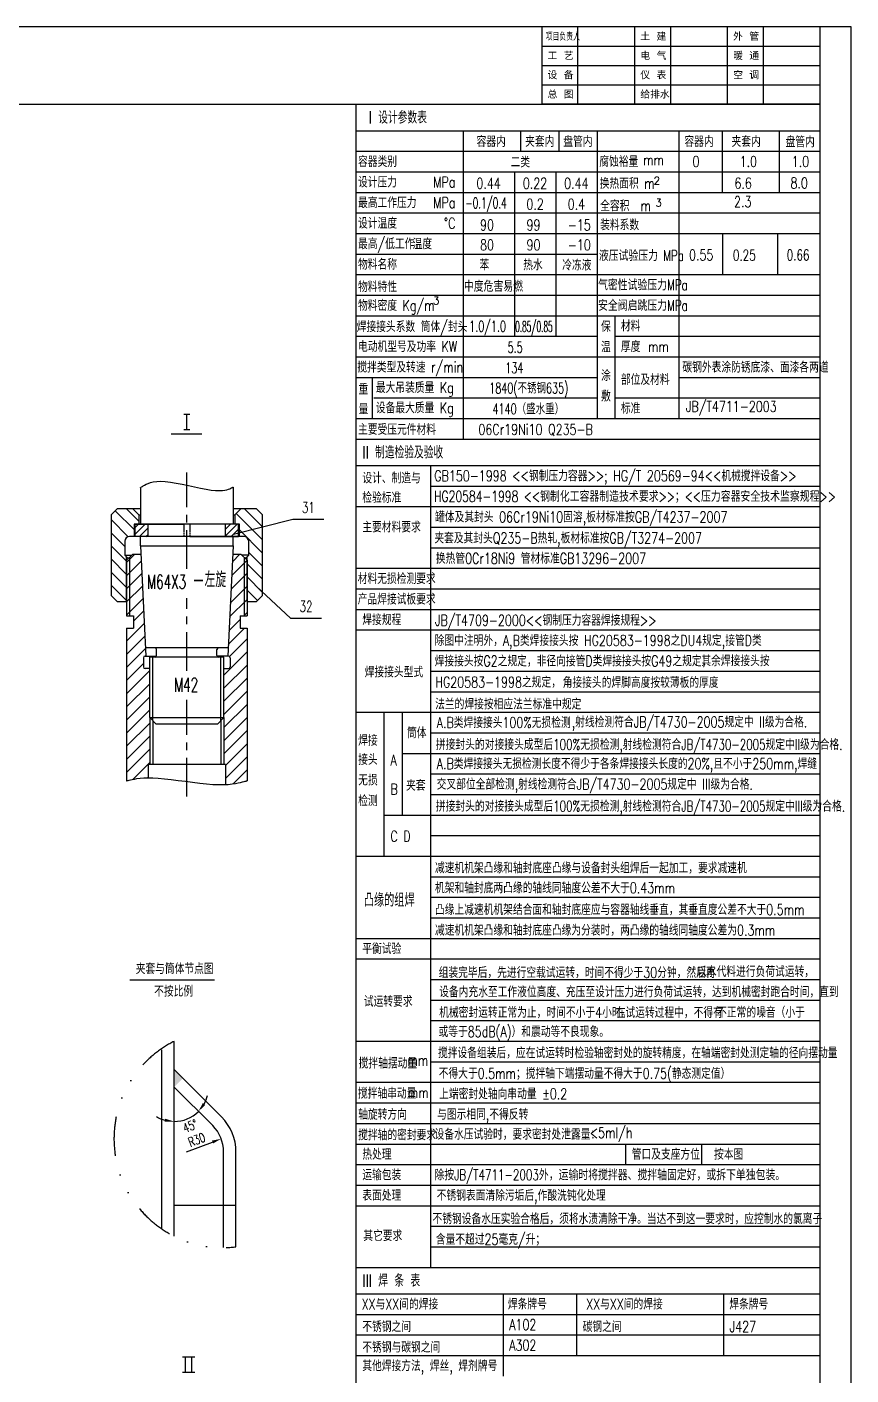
# Model space of a CAD drawing. Extents: x 92764 to 104934, y 26739 to 35166.
# Drawn here: x 102270 to 104934, y 30806 to 35166 of the extents above; entities that cross this region are included whole.
import ezdxf
from ezdxf.enums import TextEntityAlignment as Align

# ---------------------------------------------------------------- set-up
doc = ezdxf.new("R2010")
doc.units = 0
doc.header["$LTSCALE"] = 10
for name, pattern in [('ACAD_ISO10W100', [18, 12, -3, 0, -3]), ('CENTER', [2, 1.25, -0.25, 0.25, -0.25]), ('DIVIDE', [31.75, 12.7, -6.35, 0, -6.35, 0, -6.35]), ('HIDDEN', [0.375, 0.25, -0.125])]:
    doc.linetypes.add(name, pattern=pattern)
for name, color, linetype in [('1', 2, 'Continuous'), ('2', 1, 'Continuous'), ('3', 7, 'HIDDEN'), ('5', 7, 'Continuous'), ('BZCC', 7, 'Continuous'), ('K1', 4, 'Continuous'), ('sb', 1, 'Continuous'), ('sby', 5, 'Continuous'), ('tank', 1, 'Continuous'), ('tankx', 2, 'ACAD_ISO10W100'), ('tanky', 7, 'Continuous')]:
    doc.layers.add(name, color=color, linetype=linetype)
doc.styles.add('HZ', font='txt', dxfattribs={"width": 0.75, "bigfont": 'hztxt'})
doc.styles.add('hzfs', font='simplex.shx', dxfattribs={"width": 0.7, "bigfont": 'hzfs.shx'})
doc.styles.get("Standard").update_dxf_attribs({"font": 'txt', "width": 0.7, "bigfont": 'hztxt.shx'})
doc.dimstyles.new('PVCAD$2', dxfattribs={"dimscale": 10, "dimtxt": 3, "dimasz": 3, "dimexe": 2, "dimexo": 1, "dimgap": 1, "dimtad": 2, "dimtih": 1, "dimdec": 0, "dimzin": 0, "dimdsep": 46, "dimtxsty": 'hzfs', "dimcen": 0, "dimclrd": 4, "dimclre": 4, "dimclrt": 7, "dimadec": 0, "dimazin": 0, "dimtfac": 0.7, "dimtmove": 0, "dimatfit": 0, "dimfxl": 0, "dimarcsym": 0})
doc.dimstyles.new('PVCAD$4', dxfattribs={"dimscale": 10, "dimtxt": 3, "dimasz": 3, "dimexe": 2, "dimexo": 1, "dimgap": 1, "dimtad": 1, "dimtoh": 1, "dimdec": 0, "dimzin": 0, "dimdsep": 46, "dimtxsty": 'hzfs', "dimcen": 0, "dimclrd": 4, "dimclre": 4, "dimclrt": 7, "dimadec": 0, "dimazin": 0, "dimtfac": 0.7, "dimtmove": 0, "dimatfit": 0, "dimfxl": 0, "dimarcsym": 0})

# ---------------------------------------------------------------- blocks, each defined once
blk = doc.blocks.new('*D153')
for p, q in [((-320.183002, 414.382315), (-320.180446, 414.382922)), ((-320.180446, 414.382922), (-320.16255, 414.387173)), ((-320.16255, 414.387173), (-320.113976, 414.398709)), ((-320.113976, 414.398709), (-320.019385, 414.421173)), ((-320.019385, 414.421173), (-319.863437, 414.45821)), ((-319.863437, 414.45821), (-319.630794, 414.513462)), ((-319.630794, 414.513462), (-319.306116, 414.590571)), ((-319.306116, 414.590571), (-318.874064, 414.693181)), ((-318.874064, 414.693181), (-318.319703, 414.821791)), ((-318.319703, 414.821791), (-317.629714, 414.964325)), ((-317.629714, 414.964325), (-316.791181, 415.105565)), ((-316.791181, 415.105565), (-315.791188, 415.230292)), ((-315.791188, 415.230292), (-314.616822, 415.323285)), ((-314.616822, 415.323285), (-313.255165, 415.369327)), ((-313.255165, 415.369327), (-311.693303, 415.353198)), ((-311.693303, 415.353198), (-309.91832, 415.259678)), ((-309.91832, 415.259678), (-307.928555, 415.080053)), ((-307.928555, 415.080053), (-305.767363, 414.831618)), ((-305.767363, 414.831618), (-303.489352, 414.538173)), ((-303.489352, 414.538173), (-301.149133, 414.223517)), ((-301.149133, 414.223517), (-298.801314, 413.911451)), ((-282.168505, 414.137057), (-281.80361, 414.227867)), ((-281.80361, 414.227867), (-281.54215, 414.292935)), ((-281.54215, 414.292935), (-281.366886, 414.336553)), ((-281.366886, 414.336553), (-281.260578, 414.363009)), ((-281.260578, 414.363009), (-281.183002, 414.382315)), ((-281.205988, 414.376595), (-281.185875, 414.3816)), ((-298.801314, 413.911451), (-296.500504, 413.625773)), ((-296.500504, 413.625773), (-294.301312, 413.390283)), ((-294.301312, 413.390283), (-292.258347, 413.228781)), ((-292.258347, 413.228781), (-290.415598, 413.158348)), ((-290.415598, 413.158348), (-288.774569, 413.169189)), ((-288.774569, 413.169189), (-287.326146, 413.244789)), ((-287.326146, 413.244789), (-286.061213, 413.368636)), ((-286.061213, 413.368636), (-284.970655, 413.524216)), ((-284.970655, 413.524216), (-284.045356, 413.695015)), ((-284.045356, 413.695015), (-283.2762, 413.864519)), ((-283.2762, 413.864519), (-282.654073, 414.016215)), ((-282.654073, 414.016215), (-282.168505, 414.137057))]:
    blk.add_line(p, q)
blk = doc.blocks.new('*D154')
for p, q in [((-314.335133, 510.02064), (-313.828147, 510.295934)), ((-313.828147, 510.295934), (-313.199569, 510.577099)), ((-313.199569, 510.577099), (-312.432948, 510.839425)), ((-312.432948, 510.839425), (-311.511833, 511.058199)), ((-311.511833, 511.058199), (-310.419772, 511.208709)), ((-310.419772, 511.208709), (-309.140315, 511.266245)), ((-309.140315, 511.266245), (-307.65701, 511.206094)), ((-307.65701, 511.206094), (-305.965695, 511.013166)), ((-305.965695, 511.013166), (-304.111358, 510.710859)), ((-304.111358, 510.710859), (-302.151276, 510.332192)), ((-302.151276, 510.332192), (-300.142726, 509.910184)), ((-315.683002, 509.186114), (-315.681154, 509.187266)), ((-315.681154, 509.187266), (-315.66822, 509.19533)), ((-315.66822, 509.19533), (-315.633114, 509.217218)), ((-315.633114, 509.217218), (-315.564749, 509.259841)), ((-315.564749, 509.259841), (-315.452039, 509.330112)), ((-315.452039, 509.330112), (-315.283899, 509.434943)), ((-315.283899, 509.434943), (-315.04924, 509.581245)), ((-315.04924, 509.581245), (-314.736979, 509.77593)), ((-314.736979, 509.77593), (-314.335133, 510.02064)), ((-300.142726, 509.910184), (-298.142985, 509.477855)), ((-298.142985, 509.477855), (-296.209329, 509.068222)), ((-296.209329, 509.068222), (-294.399037, 508.714306)), ((-294.399037, 508.714306), (-292.769383, 508.449126)), ((-292.769383, 508.449126), (-291.364624, 508.296939)), ((-291.364624, 508.296939), (-290.176926, 508.246956)), ((-290.176926, 508.246956), (-289.185433, 508.279626)), ((-289.185433, 508.279626), (-288.36929, 508.375399)), ((-288.36929, 508.375399), (-287.707641, 508.514723)), ((-287.707641, 508.514723), (-287.17963, 508.678048)), ((-287.17963, 508.678048), (-286.764403, 508.845823)), ((-286.764403, 508.845823), (-286.441103, 508.998497)), ((-286.441103, 508.998497), (-286.190871, 509.1205)), ((-286.190871, 509.1205), (-286.002826, 509.212183)), ((-286.002826, 509.212183), (-285.868085, 509.277877)), ((-285.868085, 509.277877), (-285.777765, 509.321913)), ((-285.777765, 509.321913), (-285.72298, 509.348624)), ((-285.72298, 509.348624), (-285.683002, 509.368115)), ((-285.694847, 509.36234), (-285.684483, 509.367394))]:
    blk.add_line(p, q)
blk = doc.blocks.new('*D155')
at = {"layer": '5'}
for p, q in [((-317.683002, 495.628834), (-323.805991, 501.751823)), ((-316.183002, 498.371474), (-320.18634, 502.374812)), ((-319.609662, 493.312853), (-325.183002, 498.886193)), ((-320.683002, 490.143552), (-325.183002, 494.643552)), ((-320.183002, 485.400911), (-325.183002, 490.400911)), ((-320.183002, 481.158271), (-325.183002, 486.158271)), ((-320.183002, 476.91563), (-325.183002, 481.91563)), ((-320.183002, 472.672989), (-325.183002, 477.672989))]:
    blk.add_line(p, q, dxfattribs=at)
blk = doc.blocks.new('*D156')
at = {"layer": '5'}
for p, q in [((-276.183002, 496.55524), (-282.002574, 502.374812)), ((-276.183002, 492.3126), (-284.714108, 500.843706)), ((-276.183002, 488.069959), (-283.683002, 495.569959)), ((-276.183002, 479.584678), (-281.183002, 484.584678)), ((-276.183002, 483.827318), (-280.683002, 488.327318)), ((-276.183002, 475.342037), (-281.183002, 480.342037)), ((-277.82071, 472.737104), (-281.183002, 476.099396))]:
    blk.add_line(p, q, dxfattribs=at)
blk = doc.blocks.new('*D157')
at = {"layer": '5'}
for p, q in [((-317.433002, 494.084294), (-314.142484, 497.374812)), ((-317.433002, 496.205615), (-316.263805, 497.374812)), ((-316.021164, 493.374812), (-313.183002, 496.212974)), ((-313.899844, 493.374812), (-313.183002, 494.091654))]:
    blk.add_line(p, q, dxfattribs=at)
blk = doc.blocks.new('*D158')
at = {"layer": '5'}
for p, q in [((-288.183002, 493.63581), (-284.443999, 497.374812)), ((-288.183002, 495.75713), (-286.56532, 497.374812)), ((-286.322679, 493.374812), (-283.933002, 495.764489)), ((-284.201359, 493.374812), (-283.933002, 493.643169))]:
    blk.add_line(p, q, dxfattribs=at)
blk = doc.blocks.new('*D159')
at = {"layer": '5'}
for p, q in [((-317.435375, 487.717961), (-320.183002, 484.970333)), ((-315.438098, 485.472597), (-320.183002, 480.727693)), ((-315.236229, 481.431825), (-320.183002, 476.485052)), ((-315.03436, 477.391053), (-320.183002, 472.242411)), ((-314.832492, 473.350281), (-320.183002, 467.999771)), ((-317.933002, 466.00713), (-314.630623, 469.309509)), ((-320.183002, 459.514489), (-314.428755, 465.268737)), ((-320.183002, 455.271849), (-314.226886, 461.227964)), ((-320.183002, 451.029208), (-314.025018, 457.187192)), ((-320.183002, 446.786567), (-314.683002, 452.286567)), ((-320.183002, 442.543927), (-312.683002, 450.043927)), ((-320.183002, 438.301286), (-312.683002, 445.801286)), ((-320.183002, 434.058645), (-312.683002, 441.558645)), ((-320.183002, 429.816005), (-312.683002, 437.316005)), ((-320.183002, 425.573364), (-312.683002, 433.073364)), ((-320.183002, 421.330723), (-312.683002, 428.830723)), ((-320.183002, 417.088082), (-312.683002, 424.588082)), ((-318.177219, 414.851225), (-312.683002, 420.345442)), ((-313.422121, 415.363682), (-313.183002, 415.602801))]:
    blk.add_line(p, q, dxfattribs=at)
blk = doc.blocks.new('*D166')
at = {"layer": '2', "color": 4, "lineweight": -2}
for start, end in [(330.475, 345.9501), (270, 315), (239.0499, 254.525)]:
    blk.add_arc((102745.5, 31737.5), 111.4, start, end, dxfattribs=at)
at = {"layer": '2', "color": 4}
for points in [[(102846.4, 31679.6), (102838.4, 31685.7), (102824.2, 31658.8)], [(102716.4, 31635.1), (102715.1, 31625.2), (102745.5, 31626.1)]]:
    blk.add_solid(points, dxfattribs=at)
at = {"layer": 'DEFPOINTS', "color": 0}
for p in [(102745.5, 31885.1), (102745.5, 31737.5), (102801.2, 31641.1), (102870.3, 31612.7), (102745.5, 31255.6)]:
    blk.add_point(p, dxfattribs=at)
at = {"layer": '2', "color": 7, "insert": (102797.6, 31611.5), "char_height": 30, "attachment_point": 5, "rotation": 22.4831, "style": 'hzfs'}
blk.add_mtext('45°', dxfattribs=at)
blk = doc.blocks.new('*D167')
at = {"layer": '2', "color": 4, "lineweight": -2}
blk.add_line((102785.5, 31527.8), (102869.7, 31559.6), dxfattribs=at)
at = {"layer": '2', "color": 4}
blk.add_solid([(102867.9, 31564.3), (102871.4, 31554.9), (102897.7, 31570.2)], dxfattribs=at)
at = {"layer": 'DEFPOINTS', "color": 0}
for p in [(102897.7, 31570.2), (102785.5, 31527.8)]:
    blk.add_point(p, dxfattribs=at)
at = {"layer": '2', "color": 7, "insert": (102818.7, 31567.1), "char_height": 30, "attachment_point": 5, "rotation": 20.6544, "style": 'hzfs'}
blk.add_mtext('R30', dxfattribs=at)

msp = doc.modelspace()

# ---------------------------------------------------------------- linework, layer by layer
for p, q in [((104934, 35166.3), (98994, 35166.3)), ((104934, 26756.3), (104934, 35166.3)), ((103866.2, 34764.3), (103866.2, 34830.8)), ((103989.6, 34830.8), (103989.6, 34764.3)), ((104518.7, 34631.3), (104518.7, 34830.8)), ((104702.1, 34830.8), (104702.1, 34631.3)), ((103334, 34697.8), (104834, 34697.8)), ((103979.6, 34697.8), (103979.6, 34165.8)), ((104310, 34631.3), (104834, 34631.3)), ((104696, 34498.3), (104696, 34365.3)), ((104113, 34365.3), (104834, 34365.3)), ((103386, 34032.8), (103386, 33899.8)), ((102776.9, 33914.1), (102796.9, 33914.1)), ((102786.9, 33864.1), (102786.9, 33914.1)), ((102735.5, 33850), (102835.5, 33850)), ((102776.9, 33864.1), (102796.9, 33864.1)), ((102591.6, 33307.8), (102591.6, 33452.8)), ((102601.6, 33451.3), (102601.6, 33261.3)), ((102971.6, 33451.3), (102971.6, 33261.3)), ((102981.6, 33307.8), (102981.6, 33452.8)), ((102676.6, 32922.8), (102676.6, 33127.8)), ((102896.6, 32922.8), (102896.6, 33127.8)), ((102666.6, 32932.8), (102666.6, 32781.3)), ((102906.6, 32932.8), (102906.6, 32781.3)), ((103482.7, 32949.8), (103482.7, 32617.3)), ((102602, 32084), (102876.1, 32084)), ((104046.5, 31068.8), (104046.5, 30869.3)), ((102772.3, 30864.8), (102812.3, 30864.8)), ((102782.3, 30814.8), (102782.3, 30864.8)), ((102802.3, 30814.8), (102802.3, 30864.8)), ((102772.3, 30814.8), (102812.3, 30814.8))]:
    msp.add_line(p, q)
at = {"color": 7}
for p, q in [((104834, 35166.3), (103934, 35166.3)), ((103934, 35166.3), (103934, 34916.3)), ((104050, 35166.3), (104050, 34916.3)), ((104234, 35166.3), (104234, 34916.3)), ((104350, 35166.3), (104350, 34916.3)), ((104534, 35166.3), (104534, 34916.3)), ((104650, 35166.3), (104650, 34916.3)), ((103934, 35103.8), (104834, 35103.8)), ((103934, 35041.3), (104834, 35041.3)), ((103934, 34978.8), (104834, 34978.8))]:
    msp.add_line(p, q, dxfattribs=at)
at = {"color": 1}
for p, q in [((102636.6, 33675.9), (102636.6, 33557.8)), ((102936.6, 33677.8), (102936.6, 33557.8)), ((102561.6, 33607.8), (102541.6, 33587.8)), ((102541.6, 33587.8), (102541.6, 33327.8)), ((102636.6, 33607.8), (102561.6, 33607.8)), ((102631.6, 33587.8), (102631.6, 33557.8)), ((102631.6, 33587.8), (102636.6, 33587.8)), ((103011.6, 33607.8), (102936.6, 33607.8)), ((102936.6, 33587.8), (102941.6, 33587.8)), ((102941.6, 33587.8), (102961.6, 33607.8)), ((102941.6, 33587.8), (102941.6, 33557.8)), ((103031.6, 33587.8), (103011.6, 33607.8)), ((103031.6, 33327.8), (103031.6, 33587.8)), ((102956.6, 33557.8), (102616.6, 33557.8)), ((102619.1, 33517.8), (102619.1, 33557.8)), ((102619.1, 33557.8), (102776.6, 33557.8)), ((102661.6, 33517.8), (102661.6, 33557.8)), ((102954.1, 33557.8), (102749.5, 33557.8)), ((102911.6, 33517.8), (102911.6, 33557.8)), ((102954.1, 33517.8), (102954.1, 33557.8)), ((102956.6, 33517.8), (102956.6, 33557.8)), ((102586.6, 33502.8), (102586.6, 33457.8)), ((102971.6, 33517.8), (102601.6, 33517.8)), ((102776.6, 33517.8), (102619.1, 33517.8)), ((102636.6, 33487.8), (102636.6, 33517.8)), ((102636.6, 33487.8), (102936.6, 33487.8)), ((102636.6, 33487.8), (102654.4, 33131.3)), ((102796.6, 33517.8), (102954.1, 33517.8)), ((102936.6, 33487.8), (102918.7, 33131.3)), ((102936.6, 33487.8), (102936.6, 33517.8)), ((102986.6, 33457.8), (102986.6, 33502.8)), ((102586.6, 33457.8), (102608.1, 33457.8)), ((102586.6, 33457.8), (102597.3, 33447)), ((102611.6, 33461.3), (102591.6, 33441.3)), ((102611.6, 33461.3), (102639.1, 33461.3)), ((102934.1, 33461.3), (102961.6, 33461.3)), ((102981.6, 33441.3), (102961.6, 33461.3)), ((102986.6, 33457.8), (102965, 33457.8)), ((102986.6, 33457.8), (102975.8, 33447)), ((102591.6, 33441.3), (102591.6, 33261.3)), ((102981.6, 33441.3), (102981.6, 33261.3)), ((102541.6, 33327.8), (102561.6, 33307.8)), ((103011.6, 33307.8), (103031.6, 33327.8)), ((102561.6, 33307.8), (102591.6, 33307.8)), ((102981.6, 33307.8), (103011.6, 33307.8)), ((102591.6, 33261.3), (102614.1, 33261.3)), ((102614.1, 33261.3), (102614.1, 33221.3)), ((102959.1, 33261.3), (102959.1, 33221.3)), ((102959.1, 33261.3), (102981.6, 33261.3)), ((102970.6, 33261.3), (102971.6, 33262.2)), ((102591.6, 33221.3), (102614.1, 33221.3)), ((102591.6, 33221.3), (102591.6, 32727.9)), ((102959.1, 33221.3), (102981.6, 33221.3)), ((102981.6, 33221.3), (102981.6, 32727.9)), ((102920.1, 33157.8), (102653, 33157.8)), ((102689.1, 33132.8), (102689.1, 33152.8)), ((102884.1, 33132.8), (102884.1, 33152.8)), ((102646.6, 33126.3), (102646.6, 33096.3)), ((102651.6, 33131.3), (102689.1, 33131.3)), ((102666.6, 32932.8), (102666.6, 33127.8)), ((102906.6, 33127.8), (102666.6, 33127.8)), ((102921.6, 33131.3), (102884.1, 33131.3)), ((102906.6, 32932.8), (102906.6, 33127.8)), ((102926.6, 33126.3), (102926.6, 33096.3)), ((102666.6, 33091.3), (102651.6, 33091.3)), ((102906.6, 33091.3), (102921.6, 33091.3)), ((102666.6, 32932.8), (102686.6, 32912.8)), ((102666.6, 32932.8), (102906.6, 32932.8)), ((102676.6, 32922.8), (102676.6, 32781.3)), ((102906.6, 32932.8), (102886.6, 32912.8)), ((102896.6, 32922.8), (102896.6, 32781.3)), ((102686.6, 32912.8), (102886.6, 32912.8)), ((102911.6, 32781.3), (102661.6, 32781.3)), ((102661.6, 32781.3), (102661.6, 32737.8)), ((102911.6, 32781.3), (102911.6, 32716.1))]:
    msp.add_line(p, q, dxfattribs=at)
for centre, radius, start, end in [((102601.6, 33502.8), 15, 90, 180), ((102971.6, 33502.8), 15, 0, 90), ((102684.1, 33152.8), 5, 0, 90), ((102889.1, 33152.8), 5, 90, 180), ((102651.6, 33126.3), 5, 90, 180), ((102651.6, 33096.3), 5, 180, 270), ((102684.1, 33132.8), 5, 270, 0), ((102889.1, 33132.8), 5, 180, 270), ((102921.6, 33126.3), 5, 0, 90), ((102921.6, 33096.3), 5, 270, 0)]:
    msp.add_arc(centre, radius, start, end, dxfattribs=at)
at = {"layer": '1', "color": 7}
for p, q in [((103334, 34830.8), (104834, 34830.8)), ((103679.6, 34830.8), (103679.6, 33833.3)), ((104113, 34830.8), (104113, 34099.3)), ((104377.2, 34830.8), (104377.2, 33899.8)), ((103334, 34764.3), (104759, 34764.3)), ((103334, 34764.3), (104834, 34764.3)), ((103846.2, 34697.8), (103846.2, 34165.8)), ((103334, 34631.3), (104834, 34631.3)), ((103334, 34564.8), (104834, 34564.8)), ((103334, 34498.3), (104113, 34498.3)), ((103334, 34498.3), (104113, 34498.3)), ((104113, 34498.3), (104759, 34498.3)), ((104170, 34498.3), (104834, 34498.3)), ((104332.2, 34498.3), (104834, 34498.3)), ((104518.7, 34498.3), (104518.7, 34365.3)), ((103334, 34431.8), (104113, 34431.8)), ((103334, 34365.3), (104113, 34365.3)), ((103334, 34298.8), (104113, 34298.8)), ((104113, 34298.8), (104834, 34298.8)), ((103334, 34232.3), (104113, 34232.3)), ((104113, 34232.3), (104834, 34232.3)), ((104170, 34232.3), (104170, 34032.8)), ((103334, 34165.8), (104113, 34165.8)), ((104170, 34165.8), (104834, 34165.8)), ((104360, 34165.8), (104834, 34165.8)), ((103334, 34099.3), (104113, 34099.3)), ((103334, 34099.3), (104113, 34099.3)), ((103334, 34099.3), (104113, 34099.3)), ((104113, 34099.3), (104834, 34099.3)), ((104113, 34099.3), (104834, 34099.3)), ((104113, 34099.3), (104113, 33899.8)), ((104170, 34099.3), (104170, 33899.8)), ((103334, 34032.8), (104113, 34032.8)), ((103334, 34032.8), (104113, 34032.8)), ((104377.2, 34032.8), (104834, 34032.8)), ((103390.9, 33966.3), (104113, 33966.3)), ((104170, 33966.3), (104834, 33966.3)), ((103334, 33899.8), (104834, 33899.8)), ((103334, 33747.8), (104834, 33747.8)), ((103574.5, 33747.8), (103574.5, 31154.3)), ((103574.5, 33681.3), (104834, 33681.3)), ((103334, 33614.8), (104834, 33614.8)), ((103574.5, 33548.3), (104834, 33548.3)), ((103574.5, 33481.8), (104834, 33481.8)), ((103334, 33415.3), (104759, 33415.3)), ((103334, 33415.3), (104759, 33415.3)), ((103334, 33415.3), (104834, 33415.3)), ((103574.5, 33415.3), (104759, 33415.3)), ((103334, 33348.8), (104834, 33348.8)), ((103334, 33282.3), (104834, 33282.3)), ((103334, 33215.8), (104759, 33215.8)), ((103334, 33215.8), (104834, 33215.8)), ((103574.5, 33149.3), (104834, 33149.3)), ((103574.5, 33082.8), (104834, 33082.8)), ((103574.5, 33016.3), (104834, 33016.3)), ((103334, 32949.8), (104834, 32949.8)), ((103423.7, 32949.8), (103423.7, 32484.3)), ((103574.5, 32883.3), (104834, 32883.3)), ((103482.7, 32816.8), (104834, 32816.8)), ((103574.5, 32750.3), (104834, 32750.3)), ((103574.5, 32750.3), (104834, 32750.3)), ((103574.5, 32683.8), (104834, 32683.8)), ((103423.7, 32617.3), (104834, 32617.3)), ((103423.7, 32617.3), (104834, 32617.3)), ((103574.5, 32550.8), (104834, 32550.8)), ((103334, 32484.3), (104834, 32484.3)), ((103574.5, 32417.8), (104834, 32417.8)), ((103574.5, 32351.3), (104834, 32351.3)), ((103574.5, 32284.8), (104834, 32284.8)), ((103334, 32218.3), (104834, 32218.3)), ((103334, 32151.8), (104834, 32151.8)), ((103574.5, 32085.3), (104834, 32085.3)), ((103574.5, 32018.8), (104834, 32018.8)), ((103574.5, 31952.3), (104834, 31952.3)), ((103334, 31885.8), (104834, 31885.8)), ((103574.5, 31819.3), (104834, 31819.3)), ((103334, 31752.8), (104834, 31752.8)), ((103334, 31686.3), (104834, 31686.3)), ((103334, 31619.8), (104834, 31619.8)), ((103334, 31553.3), (104834, 31553.3)), ((103334, 31553.3), (104834, 31553.3)), ((104205.2, 31553.3), (104205.2, 31486.8)), ((104450.5, 31553.3), (104450.5, 31486.8)), ((103334, 31486.8), (104834, 31486.8)), ((103334, 31420.3), (104834, 31420.3)), ((103334, 31353.8), (104834, 31353.8)), ((103334, 31353.8), (104834, 31353.8)), ((103574.5, 31287.3), (104834, 31287.3)), ((103574.5, 31220.8), (104834, 31220.8)), ((103334, 31068.8), (104834, 31068.8)), ((103809, 31068.8), (103809, 30802.8)), ((104521.5, 31068.8), (104521.5, 30869.3)), ((103334, 31002.3), (104834, 31002.3)), ((103334, 30935.8), (104834, 30935.8)), ((103334, 30869.3), (104834, 30869.3)), ((103334, 30869.3), (104759, 30869.3))]:
    msp.add_line(p, q, dxfattribs=at)
at = {"layer": '1'}
for p, q in [((102631.6, 33587.8), (102611.6, 33607.8)), ((102616.6, 33557.8), (102616.6, 33517.8))]:
    msp.add_line(p, q, dxfattribs=at)
at = {"layer": '2'}
for p, q in [((103334, 34916.3), (104834, 34916.3)), ((103334, 30603.3), (103334, 34916.3)), ((104834, 29667.9), (104834, 34916.3)), ((103334, 33833.3), (104834, 33833.3))]:
    msp.add_line(p, q, dxfattribs=at)
at = {"layer": '2', "color": 1}
msp.add_line((103334, 31154.3), (104834, 31154.3), dxfattribs=at)
at = {"layer": '3'}
for p, q in [((102776.6, 33557.8), (102776.6, 33517.8)), ((102796.6, 33557.8), (102796.6, 33517.8))]:
    msp.add_line(p, q, dxfattribs=at)
at = {"layer": '5'}
for p, q in [((102934, 33436.8), (102958.4, 33461.3)), ((102929.5, 33347.5), (102981.6, 33399.5)), ((102931.8, 33392.2), (102981.6, 33441.9)), ((102927.3, 33302.8), (102981.6, 33357.1)), ((102925.1, 33258.2), (102981.6, 33314.7)), ((102970.6, 33261.3), (102981.6, 33272.2)), ((102922.9, 33213.5), (102959.1, 33249.7)), ((102920.6, 33168.9), (102973, 33221.3)), ((102924.5, 33130.3), (102981.6, 33187.4)), ((102906.6, 33070), (102981.6, 33145)), ((102906.6, 33027.5), (102981.6, 33102.5)), ((102906.6, 32985.1), (102981.6, 33060.1)), ((102906.6, 32942.7), (102981.6, 33017.7)), ((102906.6, 32900.3), (102981.6, 32975.3)), ((102906.6, 32857.8), (102981.6, 32932.8)), ((102906.6, 32815.4), (102981.6, 32890.4)), ((102911.6, 32778), (102981.6, 32848)), ((102911.6, 32735.5), (102981.6, 32805.5)), ((102936.8, 32718.3), (102981.6, 32763.1))]:
    msp.add_line(p, q, dxfattribs=at)
at = {"layer": 'BZCC'}
msp.add_line((104834, 34916.3), (103934, 34916.3), dxfattribs=at)
at = {"layer": 'K1', "color": 7}
msp.add_line((104834, 34916.3), (104834, 35166.3), dxfattribs=at)
at = {"layer": 'K1', "const_width": 4}
msp.add_lwpolyline([(99094, 26856.3), (99094, 34916.3), (104834, 34916.3), (104834, 26856.3)], close=True, dxfattribs=at)
at = {"layer": 'sb'}
for p, q in [((102745.5, 31794.1), (102898.6, 31641)), ((102745.5, 31737.5), (102870.3, 31612.7)), ((102905.5, 31218.2), (102905.5, 31527.8)), ((102945.5, 31220.7), (102945.5, 31527.8)), ((102945.5, 31354.1), (102745.5, 31354.1))]:
    msp.add_line(p, q, dxfattribs=at)
for radius in [120, 160]:
    msp.add_arc((102785.5, 31527.8), radius, 0, 45, dxfattribs=at)
at = {"layer": 'sby'}
msp.add_solid([(102745.5, 31737.5), (102745.5, 31794.1), (102773.7, 31765.8)], dxfattribs=at)
at = {"layer": 'tank'}
for p, q in [((102745.5, 31255.6), (102745.5, 31885.1)), ((102705.5, 31279.1), (102705.5, 31857.8))]:
    msp.add_line(p, q, dxfattribs=at)
at = {"layer": 'tank', "color": 3, "linetype": 'DIVIDE'}
msp.add_arc((102903.4, 31570.4), 352.2, 116.6554, 276.8509, dxfattribs=at)
at = {"layer": 'tankx', "linetype": 'CENTER', "ltscale": 10}
for p, q in [((102786.6, 33413.2), (102786.6, 33725.5)), ((102786.6, 33084.2), (102786.6, 33318.9)), ((102786.6, 32677.2), (102786.6, 32989.9))]:
    msp.add_line(p, q, dxfattribs=at)
at = {"layer": 'tanky'}
for p, q in [((102938, 33525.6), (103129.7, 33574.7)), ((103129.7, 33574.7), (103229.7, 33574.7)), ((103012.4, 33356.7), (103122.3, 33254.6)), ((103122.3, 33254.6), (103222.3, 33254.6))]:
    msp.add_line(p, q, dxfattribs=at)

# ---------------------------------------------------------------- block references
at = {"xscale": 10, "yscale": 10, "zscale": 10}
for name in ['*D154', '*D153']:
    msp.add_blockref(name, (105793.4, 28584.1), dxfattribs=at)
at = {"layer": '5', "xscale": 10, "yscale": 10, "zscale": 10}
for name in ['*D155', '*D156', '*D157', '*D158', '*D159']:
    msp.add_blockref(name, (105793.4, 28584.1), dxfattribs=at)

# ---------------------------------------------------------------- texts
at = {"width": 0.7}
msp.add_text('项目负责人', height=23.44, dxfattribs=at).set_placement((103946.9, 35122.5))
for s, height, p in [('土 建', 23.44, (104252.8, 35122.5)), ('外 管', 23.44, (104552.8, 35122.5)), ('工 艺', 23.44, (103952.8, 35060)), ('电 气', 23.44, (104252.8, 35060)), ('暖 通', 23.44, (104552.8, 35060)), ('设 备', 23.44, (103952.8, 34997.5)), ('仪 表', 23.44, (104252.8, 34997.5)), ('空 调', 23.44, (104552.8, 34997.5)), ('总 图', 23.44, (103952.8, 34935)), ('给排水', 23.44, (104252.8, 34935)), ('2', 25, (104295.2, 34656.5)), ('3', 25, (104301.4, 34585.6)), ('3', 25, (103582.4, 34268.8))]:
    msp.add_text(s, height=height).set_placement(p)
at = {"style": 'hzfs'}
for s, height, width, p in [(' I 设计参数表', 40, 0.75, (103354, 34873.5)), ('容器内', 35, 0.75, (103723.4, 34795.8)), ('夹套内', 35, 0.75, (103880.4, 34795.8)), ('盘管内', 35, 0.75, (104003.8, 34795.8)), ('容器内', 35, 0.75, (104395.5, 34795.8)), ('夹套内', 35, 0.75, (104547.9, 34795.8)), ('盘管内', 35, 0.75, (104722.5, 34794.8)), ('容器类别', 35, 0.75, (103340.2, 34731)), ('腐蚀裕量', 35, 0.75, (104120.2, 34731)), ('二类', 35, 0.75, (103833.5, 34729.3)), ('0', 35, 0.75, (104421.6, 34731)), ('1.0', 35, 0.75, (104573.9, 34731)), ('1.0', 35, 0.75, (104742.3, 34731)), ('设计压力', 35, 0.75, (103340.2, 34664.5)), ('换热面积 m', 35, 0.75, (104121.5, 34660.3)), ('最高工作压力', 35, 0.75, (103340.2, 34598)), ('全容积  m', 35, 0.75, (104123, 34588)), ('设计温度', 35, 0.75, (103340.2, 34531.5)), ('装料系数', 35, 0.75, (104123, 34526.2)), ('最高/低工作', 35, 0.75, (103340.2, 34465)), ('温度', 35, 0.75, (103516.4, 34464.7)), ('液压试验压力 MPa', 35, 0.7, (104118.8, 34426.8)), ('物料名称', 35, 0.75, (103340.2, 34398.5)), ('苯', 35, 0.75, (103732.9, 34396.8)), ('热水', 35, 0.75, (103874.2, 34396.8)), ('冷冻液', 35, 0.75, (104000.3, 34396)), ('物料特性', 35, 0.75, (103340.2, 34326)), ('中度危害易燃', 35, 0.7, (103682.5, 34327.5)), ('气密性试验压力MPa', 35, 0.7, (104116.3, 34332)), ('物料密度 Kg/m', 35, 0.75, (103340.2, 34265.5)), ('安全阀启跳压力MPa', 35, 0.7, (104116.3, 34265.5)), ('焊接接头系数 筒体/封头', 35, 0.75, (103335.9, 34196.9)), ('1.0/1.0', 35, 0.65, (103699.5, 34198.2)), ('0.85/0.85', 35, 0.5, (103848, 34197.2)), ('材料', 35, 0.75, (104190, 34199)), ('电动机型号及功率 KW', 35, 0.75, (103340.2, 34132.5)), ('5.5', 35, 0.65, (103824.1, 34130)), ('厚度', 35, 0.75, (104190, 34132.5)), ('搅拌类型及转速 r/min', 35, 0.75, (103337.9, 34066)), ('134', 35, 0.65, (103816.3, 34063.8)), ('碳钢外表涂防锈底漆、面漆各两道', 35, 0.75, (104388.9, 34065.8)), ('最大吊装质量 Kg', 35, 0.75, (103397.7, 33999.9)), ('1840(不锈钢635)', 35, 0.65, (103764.3, 33998.2)), ('部位及材料', 35, 0.75, (104190, 34025.8)), ('设备最大质量 Kg', 35, 0.75, (103397.7, 33934.3)), ('4140（盛水重）', 35, 0.65, (103775, 33930.9)), ('标准', 35, 0.75, (104190, 33933)), ('JB/T4711-2003', 35, 0.75, (104400, 33938.6)), ('主要受压元件材料', 35, 0.75, (103340.2, 33864.4)), ('06Cr19Ni10 Q235-B', 35, 0.75, (103729.4, 33864.4)), ('II 制造检验及验收', 40, 0.75, (103354, 33790.5)), ('设计、制造与', 35, 0.75, (103354, 33707.5)), ('GB150-1998 <<钢制压力容器>>; HG/T 20569-94<<机械搅拌设备>> ', 35, 0.75, (103586.7, 33714.5)), ('检验标准', 35, 0.75, (103354, 33644.2)), (' HG20584-1998 <<钢制化工容器制造技术要求>>；<<压力容器安全技术监察规程>>', 35, 0.73, (103568.4, 33648)), ('罐体及其封头 06Cr19Ni10固溶,板材标准按GB/T4237-2007  ', 35, 0.75, (103589.3, 33581.5)), ('主要材料要求', 35, 0.75, (103354, 33548.8)), ('夹套及其封头Q235-B热轧,板材标准按GB/T3274-2007', 35, 0.75, (103586.9, 33513.3)), ('换热管0Cr18Ni9 管材标准GB13296-2007', 35, 0.75, (103591.9, 33447.5)), ('材料无损检测要求', 35, 0.75, (103339.2, 33382)), ('产品焊接试板要求', 35, 0.75, (103339.2, 33315.5)), ('焊接规程', 35, 0.75, (103354, 33249)), ('JB/T4709-2000<<钢制压力容器焊接规程>>', 35, 0.75, (103588.9, 33247.3)), ('除图中注明外，A,B类焊接接头按 HG20583-1998之DU4规定,接管D类', 35, 0.75, (103588, 33182)), ('其余焊接接头按 ', 35, 0.75, (104450.2, 33116.2)), ('焊接接头型式', 35, 0.75, (103361.7, 33080)), ('焊接接头按G2之规定，非径向接管D类焊接接头按G49之规定；', 35, 0.75, (103588, 33115.5)), ('HG20583-1998之规定，', 35, 0.75, (103590, 33047.2)), ('角接接头的焊脚高度按较薄板的厚度', 35, 0.75, (104001.9, 33046.2)), ('法兰的焊接按相应法兰标准中规定', 35, 0.75, (103589.5, 32976.2)), ('A.B类焊接接头100%无损检测', 35, 0.75, (103594.5, 32916.5)), (',射线检测符合JB/T4730-2005规定中 II级为合格.', 35, 0.75, (104031, 32918.3)), ('焊接', 35, 0.75, (103340.6, 32858.7)), ('筒体', 35, 0.75, (103498.7, 32883.3)), ('拼接封头的对接接头成型后100%无损检测,射线检测符合JB/T4730-2005规定中II级为合格. ', 35, 0.695258, (103591.5, 32845.5)), ('接头', 35, 0.75, (103340.6, 32796.8)), ('A', 35, 0.75, (103444.9, 32794.8)), ('A.B类焊接接头无损检测长度不得少于各条焊接接头长度的20%,且不小于250mm,焊缝', 35, 0.75, (103594.5, 32783.5)), ('无损', 35, 0.75, (103340.6, 32730.3)), ('B', 35, 0.75, (103444.9, 32701)), ('夹套', 35, 0.75, (103495.3, 32713.3)), ('交叉部位全部检测,射线检测符合JB/T4730-2005规定中 III级为合格.', 35, 0.75, (103594.5, 32717)), ('检测', 35, 0.75, (103340.6, 32663.6)), ('拼接封头的对接接头成型后100%无损检测,射线检测符合JB/T4730-2005规定中III级为合格. ', 35, 0.695258, (103591.5, 32646)), ('C D', 35, 0.75, (103444.9, 32548.8)), ('减速机机架凸缘和轴封底座凸缘与设备封头组焊后一起加工，要求减速机', 35, 0.75, (103588.9, 32446.4)), ('机架和轴封底两凸缘的轴线同轴度公差不大于0.43mm', 35, 0.75, (103588.9, 32381.8)), ('凸缘的组焊', 43.75, 0.75, (103359, 32342.4)), ('凸缘上减速机机架结合面和轴封底座应与容器轴线垂直，其垂直度公差不大于0.5mm', 35, 0.75, (103588.9, 32311.4)), ('减速机机架凸缘和轴封底座凸缘为分装时，两凸缘的轴线同轴度公差为0.3mm', 35, 0.75, (103588.9, 32244.9)), ('平衡试验', 35, 0.75, (103354, 32185)), ('组装完毕后，先进行空载试运转，时间不得少于30分钟，然后再', 35, 0.75, (103600.9, 32108)), ('以水代料进行负荷试运转，', 35, 0.75, (104436.4, 32111.1)), ('设备内充水至工作液位高度、充压至设计压力进行负荷试运转，达到机械密封跑合时间，直到', 35, 0.75, (103602.6, 32045.4)), ('试运转要求', 35, 0.75, (103359, 32014.6)), ('机械密封运转正常为止，时间不小于4小时。', 35, 0.75, (103602.6, 31978.9)), ('在试运转过程中，不得有', 35, 0.75, (104173.2, 31978.5)), ('不正常的噪音（小于', 35, 0.75, (104501.2, 31979.3)), ('或等于85dB(A)）和震动等不良现象。', 35, 0.75, (103600.4, 31916.8)), ('搅拌轴摆动量', 35, 0.75, (103342.2, 31814.8)), ('搅拌设备组装后，应在试运转时检验轴密封处的旋转精度，在轴端密封处测定轴的径向摆动量 ', 35, 0.75, (103598.8, 31848.3)), ('不得大于0.5mm；搅拌轴下端摆动量不得大于0.75(静态测定值）', 35, 0.75, (103601.1, 31781.6)), ('搅拌轴串动量', 35, 0.75, (103340, 31717.4)), ('上端密封处轴向串动量 %%p0.2', 35, 0.75, (103602.5, 31715.5)), ('轴旋转方向', 35, 0.75, (103340.6, 31649.2)), ('与图示相同,不得反转', 35, 0.75, (103595.9, 31649.2)), ('<5ml/h', 35, 0.75, (104089.3, 31589.7)), ('搅拌轴的密封要求', 35, 0.75, (103340.6, 31582.7)), ('设备水压试验时，要求密封处泄露量：', 35, 0.75, (103587.6, 31584.8)), ('热处理', 35, 0.75, (103354, 31520)), ('管口及支座方位', 35, 0.75, (104225.2, 31520)), ('按本图', 35, 0.75, (104491.2, 31520)), ('运输包装', 35, 0.75, (103354, 31453.5)), ('除按JB/T4711-2003外，运输时将搅拌器、搅拌轴固定好，或拆下单独包装。', 35, 0.7, (103587.2, 31453.5)), ('表面处理', 35, 0.75, (103354, 31387)), ('不锈钢表面清除污垢后,作酸洗钝化处理', 35, 0.75, (103594.5, 31387)), (' 不锈钢设备水压实验合格后，须将水渍清除干净。当达不到这一要求时，应控制水的氯离子', 35, 0.75, (103562.9, 31311.5)), ('其它要求', 35, 0.75, (103357.2, 31256.7)), ('含量不超过25毫克/升；', 35, 0.75, (103591.7, 31245)), ('III 焊 条 表       ', 40, 0.75, (103354, 31111.5)), ('XX与XX间的焊接', 35, 0.75, (103351.9, 31035.5)), ('焊条牌号', 35, 0.75, (103824.6, 31035.5)), ('XX与XX间的焊接', 35, 0.75, (104077.8, 31035.5)), ('焊条牌号', 35, 0.75, (104540.5, 31035.5)), ('不锈钢之间', 35, 0.75, (103354, 30962.5)), ('A102', 35, 0.75, (103829, 30969)), ('碳钢之间', 35, 0.75, (104066.5, 30962.5)), ('J427', 35, 0.75, (104541.5, 30962.5)), ('不锈钢与碳钢之间', 35, 0.75, (103354, 30896)), ('A302', 35, 0.75, (103829, 30902.5)), ('其他焊接方法, 焊丝, 焊剂牌号', 35, 0.75, (103354, 30836))]:
    msp.add_text(s, height=height, dxfattribs=dict(at, width=width)).set_placement(p, align=Align.MIDDLE_LEFT)
at = {"style": 'hzfs', "width": 0.75}
for s, p in [('mm', (104329.5, 34736.5)), ('MPa', (103655.1, 34664.5)), ('MPa', (103655.1, 34598)), ('%%DC', (103655.1, 34531.5)), ('mm', (104345, 34132.5)), ('mm', (103567.4, 31823.8)), ('mm', (103568.7, 31719.8))]:
    msp.add_text(s, height=35, dxfattribs=at).set_placement(p, align=Align.MIDDLE_RIGHT)
at = {"style": 'hzfs'}
for s, width, p in [('0.44', 0.75, (103722.8, 34643)), ('0.22', 0.75, (103873, 34643)), ('0.44', 0.75, (104006.4, 34643)), ('6.6', 0.75, (104557.1, 34643.7)), ('8.0', 0.75, (104738.3, 34644)), ('-0.1/0.4', 0.6, (103687.4, 34579.5)), ('0.2', 0.75, (103884.5, 34575.8)), ('0.4', 0.75, (104017.9, 34575.8)), ('2.3', 0.75, (104555.9, 34583.5)), ('90', 0.75, (103734.8, 34508.3)), ('99', 0.75, (103885, 34508.3)), ('-15', 0.75, (104018.4, 34508.3)), ('80', 0.75, (103734.8, 34443.8)), ('90', 0.75, (103885, 34443.8)), ('-10', 0.75, (104018.4, 34443.8)), ('0.55', 0.75, (104410.3, 34411.4)), ('0.66', 0.7, (104726.1, 34411.1)), ('0.25', 0.7, (104552.3, 34410.5)), ('夹套与筒体节点图', 0.75, (102621.3, 32102.8)), ('不按比例', 0.75, (102681, 32029.7))]:
    msp.add_text(s, height=35, dxfattribs=dict(at, width=width)).set_placement(p)
at = {"style": 'hzfs', "width": 0.75}
for s, p in [('保', (104141.5, 34199)), ('温', (104141.5, 34132.5)), ('涂', (104141.6, 34040.8)), ('重', (103357.7, 33996.1)), ('敷', (104141.6, 33974.3)), ('量', (103357.7, 33931.5))]:
    msp.add_text(s, height=35, dxfattribs=at).set_placement(p, align=Align.MIDDLE)
at = {"layer": '5', "style": 'HZ', "width": 0.7}
msp.add_text('-左旋', height=50, dxfattribs=at).set_placement((102804.9, 33354))
at = {"layer": '5', "width": 0.63}
for s, p in [('M64X3', (102658.1, 33348.8)), ('M42', (102745.7, 33015.6))]:
    msp.add_text(s, height=45, dxfattribs=at).set_placement(p)
at = {"layer": 'tanky', "style": 'hzfs', "width": 0.7}
for s, p in [('31', (103179.7, 33594.7)), ('32', (103172.3, 33274.6))]:
    msp.add_text(s, height=35, dxfattribs=at).set_placement(p, align=Align.CENTER)

# ---------------------------------------------------------------- dimensions: what is measured, and where the dimension line sits
at = {"layer": '2'}
dim = msp.add_angular_dim_2l(base=(102801.2, 31641.1), line1=((102745.5, 31255.6), (102745.5, 31885.1)), line2=((102745.5, 31737.5), (102870.3, 31612.7)), dimstyle='PVCAD$2', dxfattribs=at)
dim.commit()
dim.dimension.update_dxf_attribs({"geometry": '*D166', "text_midpoint": (102788.1, 31634.6), "dimtype": 162})
dim = msp.add_radius_dim(center=(102785.5, 31527.8), mpoint=(102897.7, 31570.2), text='R30', dimstyle='PVCAD$4', dxfattribs=at)
dim.commit()
dim.dimension.update_dxf_attribs({"geometry": '*D167', "text_midpoint": (102818.7, 31567.1)})

doc.saveas('drawing.dxf')
